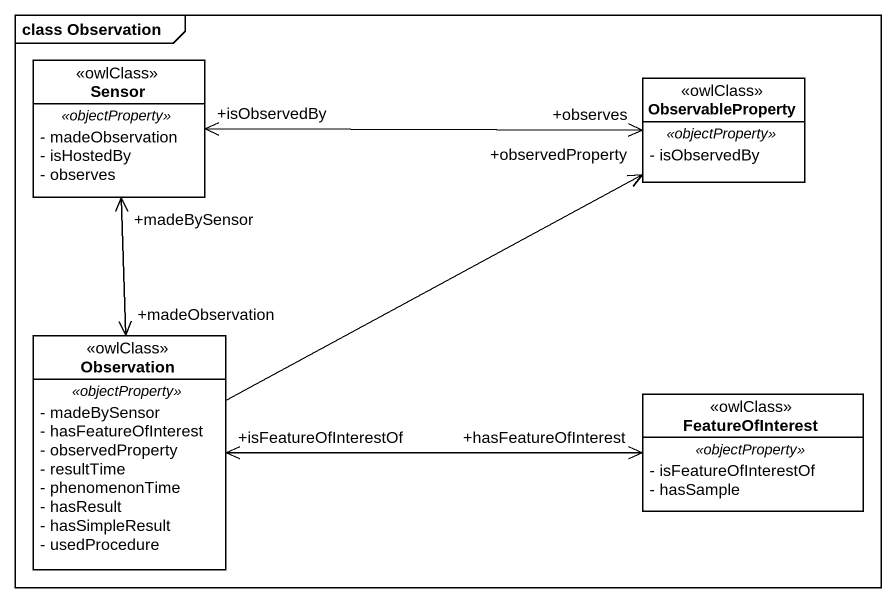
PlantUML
@startuml
mainframe class Observation
hide circle
hide empty members
skinparam classAttributeIconSize 0
class Sensor <<owlClass>> {
  .. <<objectProperty>> ..
  - madeObservation
  - isHostedBy
  - observes
}
class ObservableProperty <<owlClass>> {
  .. <<objectProperty>> ..
  - isObservedBy
}
class Observation <<owlClass>> {
  .. <<objectProperty>> ..
  - madeBySensor
  - hasFeatureOfInterest
  - observedProperty
  - resultTime
  - phenomenonTime
  - hasResult
  - hasSimpleResult
  - usedProcedure
}
class FeatureOfInterest <<owlClass>> {
  .. <<objectProperty>> ..
  - isFeatureOfInterestOf
  - hasSample
}
Sensor "+madeBySensor" <--> "+madeObservation" Observation
ObservableProperty "+observes" <-left-> "+isObservedBy" Sensor
Observation -right-> "+observedProperty" ObservableProperty
Observation "+isFeatureOfInterestOf" <-right-> "+hasFeatureOfInterest" FeatureOfInterest
@enduml
